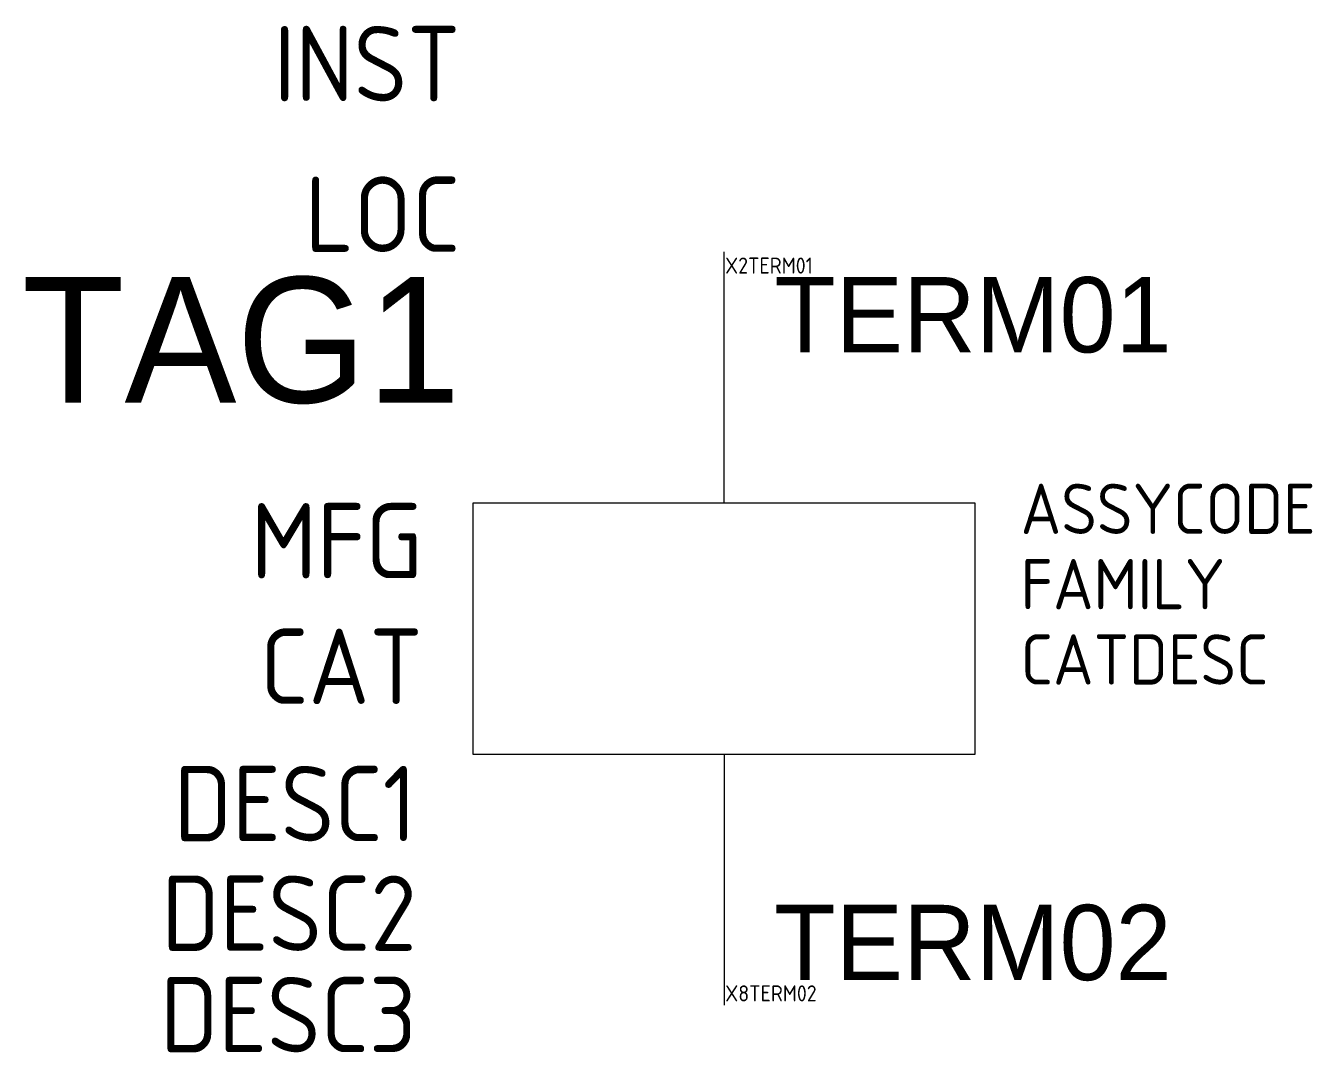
# Model space of a CAD drawing. Extents: x -13.9 to 11.7, y -8.4 to 12.
import ezdxf
from ezdxf.enums import TextEntityAlignment as Align

# ---------------------------------------------------------------- set-up
doc = ezdxf.new("R2010")
doc.units = 0
doc.header["$MEASUREMENT"] = 0
doc.styles.add('WD_IEC', font='isocp2.shx', dxfattribs={"width": 0.9, "height": 4})

msp = doc.modelspace()

# ---------------------------------------------------------------- linework, layer by layer
for p, q in [((0, 2.5), (0, 7.5)), ((0, -2.5), (0, -7.5))]:
    msp.add_line(p, q)
msp.add_lwpolyline([(-5, 2.5), (-5, -2.5), (5, -2.5), (5, 2.5)], close=True)

# ---------------------------------------------------------------- texts
at = {"style": 'WD_IEC', "flags": 1}
for tag, text, p in [('INST', '', (-5.25, 10.5)), ('LOC', '', (-5.25, 7.5)), ('MFG', 'ACKO', (-6, 1)), ('CAT', 'КМ', (-6, -1.5)), ('DESC1', '', (-6.122, -4.234)), ('DESC2', '', (-6.122, -6.417)), ('DESC3', '', (-6.122, -8.436))]:
    msp.add_attdef(tag, text=text, height=1.5, dxfattribs=at).set_placement(p, align=Align.RIGHT)
for tag, p, s, height in [('X2TERM01', (0.023, 7.069), '', 0.32), ('ASSYCODE', (5.908, 1.886), '', 1), ('FAMILY', (5.908, 0.386), 'MS_ACKO', 1), ('CATDESC', (5.908, -1.114), '', 1), ('X8TERM02', (0.025, -7.423), '', 0.32)]:
    msp.add_attdef(tag, p, s, height=height, dxfattribs=at)
msp.add_attdef('TAG1', text='K', height=2.5).set_placement((-5.25, 4.5), align=Align.RIGHT)
for tag, p, s in [('TERM01', (1.001, 5.5), 'A1'), ('TERM02', (1, -7), 'A2')]:
    msp.add_attdef(tag, p, s, height=1.5)

doc.saveas('drawing.dxf')
